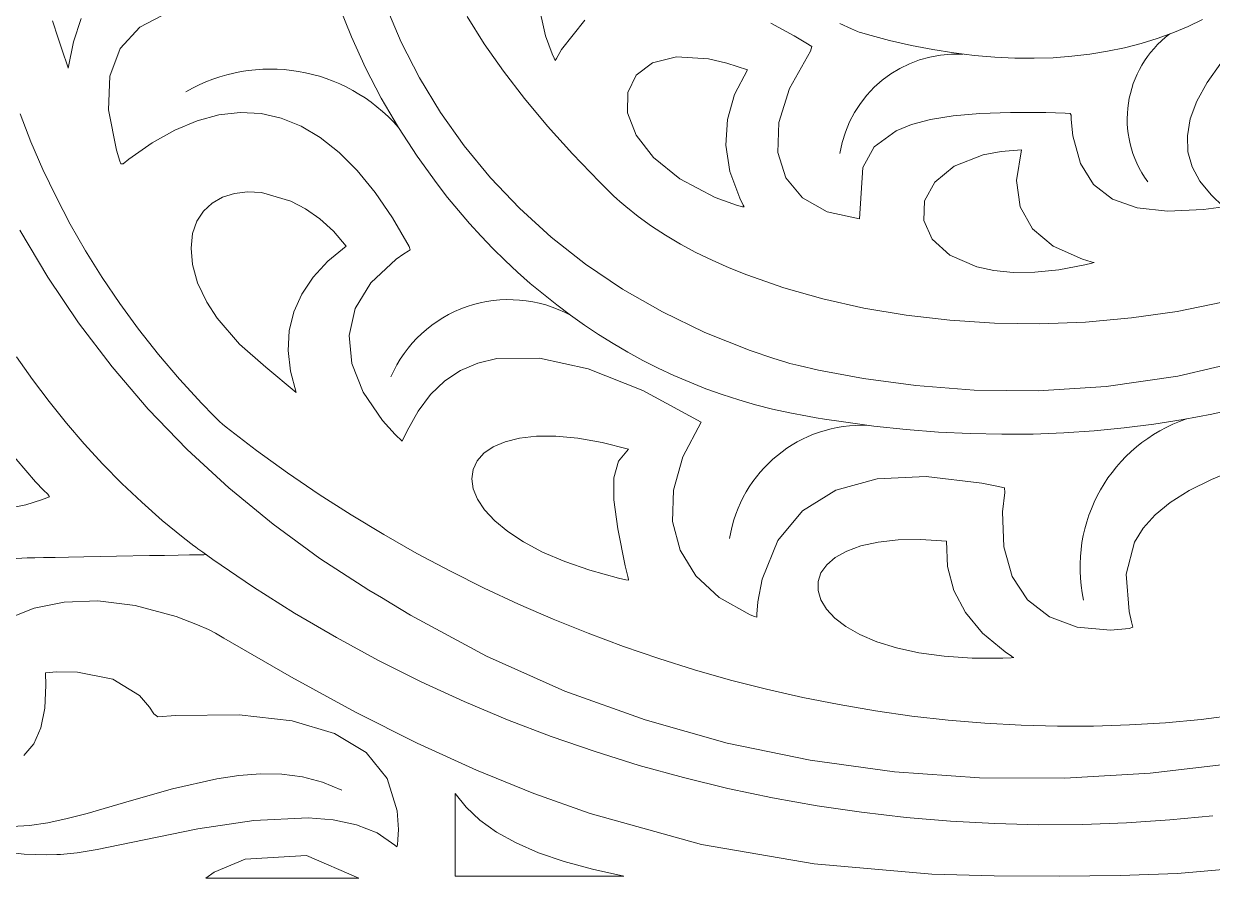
# Model space of a CAD drawing. Header units: inches. Extents: x 249 to 1192, y -18 to 440.
# Drawn here: x 719.8181 to 720.2118, y 263.9379 to 264.2208 of the extents above; entities that cross this region are included whole.
import ezdxf

# ---------------------------------------------------------------- set-up
doc = ezdxf.new("R2010")
doc.units = ezdxf.units.IN
doc.header["$MEASUREMENT"] = 0
doc.layers.add('KACA', color=141, linetype='Continuous', lineweight=30)
doc.layers.add('KUSEN', color=16, linetype='Continuous', lineweight=15)

# ---------------------------------------------------------------- blocks, each defined once
blk = doc.blocks.new('GORGA')
at = {"lineweight": 9}
for points in [[(367.0295, 149.28214), (367.05773, 149.27877), (367.08602, 149.27715), (367.11429, 149.2773), (367.14243, 149.27928), (367.17032, 149.2831), (367.19789, 149.2888), (367.22501, 149.29643), (367.25159, 149.30601), (367.27753, 149.31758), (367.30272, 149.33117), (367.30889, 149.33489), (367.31234, 149.33698), (367.31654, 149.33947), (367.33282, 149.34995), (367.34828, 149.36123), (367.36291, 149.37326), (367.37669, 149.386), (367.38959, 149.3994), (367.40161, 149.41341), (367.41272, 149.42799), (367.42291, 149.44308), (367.43216, 149.45866)], [(367.02409, 149.41604), (367.04863, 149.41027), (367.07233, 149.40688), (367.0949, 149.40548), (367.11602, 149.4057), (367.13539, 149.40716), (367.15269, 149.40949), (367.16762, 149.41231), (367.1741, 149.41379), (367.17708, 149.41452), (367.17744, 149.41461), (367.17846, 149.41491), (367.18245, 149.41615), (367.19028, 149.41881), (367.20526, 149.42477), (367.21933, 149.43156), (367.23252, 149.43912), (367.2448, 149.44739), (367.25619, 149.45633), (367.26669, 149.46588), (367.27629, 149.47598), (367.28501, 149.48658), (367.29283, 149.49763), (367.29976, 149.50907), (367.3058, 149.52085), (367.31095, 149.53292)], [(367.0295, 149.28214), (367.05773, 149.27877), (367.08602, 149.27715), (367.11429, 149.2773), (367.14243, 149.27928), (367.17032, 149.2831), (367.19789, 149.2888), (367.22501, 149.29643), (367.25159, 149.30601), (367.27753, 149.31758), (367.30272, 149.33117), (367.30889, 149.33489), (367.31234, 149.33698), (367.31654, 149.33947), (367.33282, 149.34995), (367.34828, 149.36123), (367.36291, 149.37326), (367.37669, 149.386), (367.38959, 149.3994), (367.40161, 149.41341), (367.41272, 149.42799), (367.42291, 149.44308), (367.43216, 149.45866)], [(367.02409, 149.41604), (367.04863, 149.41027), (367.07233, 149.40688), (367.0949, 149.40548), (367.11602, 149.4057), (367.13539, 149.40716), (367.15269, 149.40949), (367.16762, 149.41231), (367.1741, 149.41379), (367.17708, 149.41452), (367.17744, 149.41461), (367.17846, 149.41491), (367.18245, 149.41615), (367.19028, 149.41881), (367.20526, 149.42477), (367.21933, 149.43156), (367.23252, 149.43912), (367.2448, 149.44739), (367.25619, 149.45633), (367.26669, 149.46588), (367.27629, 149.47598), (367.28501, 149.48658), (367.29283, 149.49763), (367.29976, 149.50907), (367.3058, 149.52085), (367.31095, 149.53292)], [(367.26052, 149.53441), (367.25803, 149.52299), (367.25582, 149.51705), (367.25517, 149.51555), (367.25483, 149.5148), (367.25443, 149.51552), (367.25278, 149.51851), (367.24498, 149.52822)], [(367.18343, 149.52718), (367.17572, 149.52301), (367.17179, 149.52067), (367.1698, 149.51944), (367.17025, 149.51792), (367.17717, 149.50558), (367.18073, 149.49433), (367.1811, 149.48438), (367.17844, 149.47597), (367.17294, 149.46935), (367.16475, 149.46475), (367.15405, 149.46241), (367.1529, 149.47938), (367.14918, 149.48627), (367.14193, 149.49159), (367.13678, 149.49364), (367.13049, 149.49528), (367.12299, 149.49651), (367.11418, 149.4973), (367.104, 149.49766), (367.09234, 149.49757), (367.08594, 149.49736), (367.08427, 149.49729), (367.08395, 149.49668), (367.08389, 149.49524), (367.08335, 149.48985), (367.08086, 149.48075), (367.07648, 149.47382), (367.07022, 149.46894), (367.06207, 149.466), (367.05203, 149.46489), (367.04009, 149.4655), (367.03342, 149.46642), (367.0375, 149.47038), (367.04126, 149.47484), (367.04384, 149.47958), (367.04523, 149.4846), (367.04543, 149.48991), (367.04445, 149.4955), (367.04227, 149.50137), (367.03891, 149.50753), (367.03436, 149.51398)], [(367.38294, 149.53079), (367.39245, 149.52584), (367.39893, 149.5188), (367.40236, 149.50967), (367.40276, 149.49845), (367.40012, 149.48515), (367.39898, 149.48149), (367.39867, 149.48056), (367.39796, 149.48064), (367.396, 149.48216), (367.3883, 149.48754), (367.38076, 149.49178), (367.37339, 149.49487), (367.36618, 149.49681), (367.35913, 149.49761), (367.35226, 149.49726), (367.34555, 149.49577), (367.339, 149.49313), (367.33262, 149.48935), (367.32641, 149.48442), (367.32036, 149.47835), (367.31448, 149.47113), (367.30876, 149.46276), (367.30321, 149.45325), (367.30282, 149.45216), (367.30354, 149.45172), (367.30492, 149.45083), (367.30754, 149.44901), (367.31591, 149.44121), (367.32104, 149.43273), (367.32307, 149.42374), (367.32214, 149.41444), (367.31839, 149.40501), (367.31198, 149.39562), (367.30781, 149.391), (367.30549, 149.38872), (367.30386, 149.39215), (367.30024, 149.39872), (367.29609, 149.40424), (367.2914, 149.40872), (367.28618, 149.41219), (367.28043, 149.41465), (367.27416, 149.41614), (367.26006, 149.41626), (367.24392, 149.41269), (367.22577, 149.40557), (367.20645, 149.39506), (367.21253, 149.38354), (367.21566, 149.37251), (367.21593, 149.36214), (367.21342, 149.35264), (367.20824, 149.3442), (367.20048, 149.33701), (367.19023, 149.33126), (367.18877, 149.33065), (367.18808, 149.33045), (367.18802, 149.3315), (367.18765, 149.33555), (367.18627, 149.34309), (367.18113, 149.35591), (367.17293, 149.3657), (367.16188, 149.37249), (367.14816, 149.37628), (367.13197, 149.37708), (367.11349, 149.37491), (367.10854, 149.3739), (367.10601, 149.37332), (367.10587, 149.37182), (367.10664, 149.36538), (367.10625, 149.35377), (367.10344, 149.344), (367.09833, 149.3362), (367.09111, 149.33054), (367.0819, 149.32716), (367.07088, 149.32621), (367.06474, 149.3267), (367.06346, 149.32716), (367.06392, 149.32894), (367.06469, 149.33237), (367.06565, 149.34477), (367.06293, 149.3553), (367.06006, 149.35999), (367.05612, 149.36437), (367.05107, 149.36849), (367.04484, 149.37239), (367.0374, 149.37612), (367.02869, 149.37974)], [(367.44625, 149.39781), (367.42693, 149.37529), (367.42427, 149.37259), (367.42292, 149.37125), (367.42235, 149.37034), (367.42495, 149.36937), (367.43018, 149.36771), (367.4407, 149.3656)], [(367.44416, 149.25358), (367.43068, 149.25203), (367.42338, 149.25181), (367.41993, 149.25184), (367.41872, 149.25187), (367.41316, 149.2524), (367.40656, 149.25349), (367.39093, 149.25671), (367.37316, 149.26035), (367.35463, 149.2632), (367.33667, 149.26407), (367.32833, 149.26338), (367.32064, 149.26174), (367.31378, 149.25901), (367.3079, 149.25503), (367.30724, 149.25444), (367.30707, 149.25512), (367.30691, 149.25682), (367.30676, 149.26012), (367.30713, 149.26632), (367.31052, 149.27706), (367.31745, 149.28562), (367.32792, 149.29198), (367.34194, 149.29615), (367.3595, 149.29813), (367.3806, 149.29792), (367.38643, 149.29753), (367.38775, 149.29849), (367.38917, 149.30069), (367.39254, 149.30453), (367.40139, 149.30992), (367.41306, 149.31229), (367.41995, 149.31234), (367.42361, 149.31203), (367.42349, 149.30796), (367.42391, 149.30039), (367.42524, 149.2938), (367.42754, 149.28848), (367.43087, 149.28469)], [(367.43606, 149.33005), (367.42744, 149.33344), (367.41749, 149.33546), (367.40629, 149.33586), (367.39391, 149.33437), (367.38041, 149.33071), (367.37327, 149.32798), (367.36961, 149.32638), (367.36739, 149.32522), (367.36452, 149.3235), (367.34219, 149.31056), (367.32092, 149.29901), (367.30056, 149.28879), (367.28093, 149.27982), (367.26187, 149.27205), (367.24319, 149.26541), (367.20636, 149.25523), (367.16909, 149.24874), (367.13002, 149.24542), (367.1094, 149.24477), (367.08783, 149.24472), (367.06766, 149.24488), (367.04867, 149.24555), (367.01227, 149.24876)], [(367.26052, 149.53441), (367.25803, 149.52299), (367.25582, 149.51705), (367.25517, 149.51555), (367.25483, 149.5148), (367.25443, 149.51552), (367.25278, 149.51851), (367.24498, 149.52822)], [(367.18343, 149.52718), (367.17572, 149.52301), (367.17179, 149.52067), (367.1698, 149.51944), (367.17025, 149.51792), (367.17717, 149.50558), (367.18073, 149.49433), (367.1811, 149.48438), (367.17844, 149.47597), (367.17294, 149.46935), (367.16475, 149.46475), (367.15405, 149.46241), (367.1529, 149.47938), (367.14918, 149.48627), (367.14193, 149.49159), (367.13678, 149.49364), (367.13049, 149.49528), (367.12299, 149.49651), (367.11418, 149.4973), (367.104, 149.49766), (367.09234, 149.49757), (367.08594, 149.49736), (367.08427, 149.49729), (367.08395, 149.49668), (367.08389, 149.49524), (367.08335, 149.48985), (367.08086, 149.48075), (367.07648, 149.47382), (367.07022, 149.46894), (367.06207, 149.466), (367.05203, 149.46489), (367.04009, 149.4655), (367.03342, 149.46642), (367.0375, 149.47038), (367.04126, 149.47484), (367.04384, 149.47958), (367.04523, 149.4846), (367.04543, 149.48991), (367.04445, 149.4955), (367.04227, 149.50137), (367.03891, 149.50753), (367.03436, 149.51398)], [(367.38294, 149.53079), (367.39245, 149.52584), (367.39893, 149.5188), (367.40236, 149.50967), (367.40276, 149.49845), (367.40012, 149.48515), (367.39898, 149.48149), (367.39867, 149.48056), (367.39796, 149.48064), (367.396, 149.48216), (367.3883, 149.48754), (367.38076, 149.49178), (367.37339, 149.49487), (367.36618, 149.49681), (367.35913, 149.49761), (367.35226, 149.49726), (367.34555, 149.49577), (367.339, 149.49313), (367.33262, 149.48935), (367.32641, 149.48442), (367.32036, 149.47835), (367.31448, 149.47113), (367.30876, 149.46276), (367.30321, 149.45325), (367.30282, 149.45216), (367.30354, 149.45172), (367.30492, 149.45083), (367.30754, 149.44901), (367.31591, 149.44121), (367.32104, 149.43273), (367.32307, 149.42374), (367.32214, 149.41444), (367.31839, 149.40501), (367.31198, 149.39562), (367.30781, 149.391), (367.30549, 149.38872), (367.30386, 149.39215), (367.30024, 149.39872), (367.29609, 149.40424), (367.2914, 149.40872), (367.28618, 149.41219), (367.28043, 149.41465), (367.27416, 149.41614), (367.26006, 149.41626), (367.24392, 149.41269), (367.22577, 149.40557), (367.20645, 149.39506), (367.21253, 149.38354), (367.21566, 149.37251), (367.21593, 149.36214), (367.21342, 149.35264), (367.20824, 149.3442), (367.20048, 149.33701), (367.19023, 149.33126), (367.18877, 149.33065), (367.18808, 149.33045), (367.18802, 149.3315), (367.18765, 149.33555), (367.18627, 149.34309), (367.18113, 149.35591), (367.17293, 149.3657), (367.16188, 149.37249), (367.14816, 149.37628), (367.13197, 149.37708), (367.11349, 149.37491), (367.10854, 149.3739), (367.10601, 149.37332), (367.10587, 149.37182), (367.10664, 149.36538), (367.10625, 149.35377), (367.10344, 149.344), (367.09833, 149.3362), (367.09111, 149.33054), (367.0819, 149.32716), (367.07088, 149.32621), (367.06474, 149.3267), (367.06346, 149.32716), (367.06392, 149.32894), (367.06469, 149.33237), (367.06565, 149.34477), (367.06293, 149.3553), (367.06006, 149.35999), (367.05612, 149.36437), (367.05107, 149.36849), (367.04484, 149.37239), (367.0374, 149.37612), (367.02869, 149.37974)], [(367.44625, 149.39781), (367.42693, 149.37529), (367.42427, 149.37259), (367.42292, 149.37125), (367.42235, 149.37034), (367.42495, 149.36937), (367.43018, 149.36771), (367.4407, 149.3656)], [(367.44416, 149.25358), (367.43068, 149.25203), (367.42338, 149.25181), (367.41993, 149.25184), (367.41872, 149.25187), (367.41316, 149.2524), (367.40656, 149.25349), (367.39093, 149.25671), (367.37316, 149.26035), (367.35463, 149.2632), (367.33667, 149.26407), (367.32833, 149.26338), (367.32064, 149.26174), (367.31378, 149.25901), (367.3079, 149.25503), (367.30724, 149.25444), (367.30707, 149.25512), (367.30691, 149.25682), (367.30676, 149.26012), (367.30713, 149.26632), (367.31052, 149.27706), (367.31745, 149.28562), (367.32792, 149.29198), (367.34194, 149.29615), (367.3595, 149.29813), (367.3806, 149.29792), (367.38643, 149.29753), (367.38775, 149.29849), (367.38917, 149.30069), (367.39254, 149.30453), (367.40139, 149.30992), (367.41306, 149.31229), (367.41995, 149.31234), (367.42361, 149.31203), (367.42349, 149.30796), (367.42391, 149.30039), (367.42524, 149.2938), (367.42754, 149.28848), (367.43087, 149.28469)], [(367.43606, 149.33005), (367.42744, 149.33344), (367.41749, 149.33546), (367.40629, 149.33586), (367.39391, 149.33437), (367.38041, 149.33071), (367.37327, 149.32798), (367.36961, 149.32638), (367.36739, 149.32522), (367.36452, 149.3235), (367.34219, 149.31056), (367.32092, 149.29901), (367.30056, 149.28879), (367.28093, 149.27982), (367.26187, 149.27205), (367.24319, 149.26541), (367.20636, 149.25523), (367.16909, 149.24874), (367.13002, 149.24542), (367.1094, 149.24477), (367.08783, 149.24472), (367.06766, 149.24488), (367.04867, 149.24555), (367.01227, 149.24876)], [(367.43321, 149.41672), (367.42794, 149.40921), (367.42244, 149.40189), (367.41673, 149.39478), (367.4108, 149.38788), (367.40466, 149.3812), (367.39831, 149.37474), (367.39175, 149.36853), (367.38498, 149.36255), (367.37802, 149.35683), (367.37446, 149.35407), (367.37401, 149.35373), (367.37324, 149.35316), (367.37157, 149.35197), (367.36824, 149.34959), (367.35477, 149.34044), (367.34112, 149.33182), (367.3273, 149.32373), (367.31332, 149.31616), (367.2992, 149.3091), (367.28495, 149.30256), (367.27059, 149.29652), (367.25613, 149.29099), (367.24159, 149.28595), (367.22697, 149.2814), (367.2123, 149.27734), (367.19759, 149.27376), (367.18285, 149.27066), (367.16809, 149.26802), (367.15334, 149.26586), (367.1386, 149.26415), (367.12389, 149.2629), (367.10922, 149.2621), (367.09461, 149.26175), (367.08008, 149.26184), (367.06562, 149.26236), (367.05127, 149.26332), (367.03704, 149.26469)], [(367.43321, 149.41672), (367.42794, 149.40921), (367.42244, 149.40189), (367.41673, 149.39478), (367.4108, 149.38788), (367.40466, 149.3812), (367.39831, 149.37474), (367.39175, 149.36853), (367.38498, 149.36255), (367.37802, 149.35683), (367.37446, 149.35407), (367.37401, 149.35373), (367.37324, 149.35316), (367.37157, 149.35197), (367.36824, 149.34959), (367.35477, 149.34044), (367.34112, 149.33182), (367.3273, 149.32373), (367.31332, 149.31616), (367.2992, 149.3091), (367.28495, 149.30256), (367.27059, 149.29652), (367.25613, 149.29099), (367.24159, 149.28595), (367.22697, 149.2814), (367.2123, 149.27734), (367.19759, 149.27376), (367.18285, 149.27066), (367.16809, 149.26802), (367.15334, 149.26586), (367.1386, 149.26415), (367.12389, 149.2629), (367.10922, 149.2621), (367.09461, 149.26175), (367.08008, 149.26184), (367.06562, 149.26236), (367.05127, 149.26332), (367.03704, 149.26469)], [(367.02801, 149.39983), (367.03735, 149.39775), (367.04686, 149.39594), (367.05652, 149.39441), (367.06632, 149.39315), (367.07626, 149.39219), (367.08634, 149.39151), (367.09655, 149.39113), (367.10688, 149.39104), (367.11732, 149.39126), (367.12788, 149.39178), (367.13853, 149.39261), (367.14929, 149.39376), (367.16014, 149.39523), (367.16559, 149.39608), (367.16835, 149.39654), (367.17127, 149.39701), (367.17707, 149.3981), (367.1828, 149.39937), (367.18845, 149.40081), (367.19402, 149.40242), (367.19951, 149.40421), (367.20493, 149.40615), (367.21026, 149.40826), (367.21551, 149.41053), (367.22067, 149.41295), (367.22575, 149.41552), (367.23074, 149.41824), (367.23564, 149.4211), (367.24045, 149.42409), (367.24516, 149.42723), (367.24978, 149.43049), (367.25431, 149.43388), (367.25874, 149.4374), (367.26307, 149.44103), (367.2673, 149.44478), (367.27142, 149.44864), (367.27545, 149.45261), (367.27936, 149.45669), (367.28318, 149.46087), (367.28688, 149.46514), (367.29047, 149.46951), (367.29395, 149.47397), (367.30058, 149.48314), (367.30673, 149.49262), (367.31241, 149.50239), (367.3176, 149.51242), (367.32229, 149.52266), (367.32646, 149.5331)], [(367.04037, 149.52846), (367.0452, 149.52613), (367.05021, 149.52403), (367.05539, 149.52214), (367.06073, 149.52049), (367.06625, 149.51907), (367.07192, 149.51788), (367.07776, 149.51693), (367.08374, 149.51623), (367.08988, 149.51577), (367.09617, 149.51557), (367.1026, 149.51562), (367.10918, 149.51593), (367.11589, 149.5165), (367.12274, 149.51734), (367.12972, 149.51845), (367.13682, 149.51983), (367.14405, 149.5215), (367.1514, 149.52344), (367.15326, 149.52397), (367.15415, 149.52424), (367.15466, 149.52445), (367.15666, 149.52532), (367.16052, 149.52713)], [(367.02801, 149.39983), (367.03735, 149.39775), (367.04686, 149.39594), (367.05652, 149.39441), (367.06632, 149.39315), (367.07626, 149.39219), (367.08634, 149.39151), (367.09655, 149.39113), (367.10688, 149.39104), (367.11732, 149.39126), (367.12788, 149.39178), (367.13853, 149.39261), (367.14929, 149.39376), (367.16014, 149.39523), (367.16559, 149.39608), (367.16835, 149.39654), (367.17127, 149.39701), (367.17707, 149.3981), (367.1828, 149.39937), (367.18845, 149.40081), (367.19402, 149.40242), (367.19951, 149.40421), (367.20493, 149.40615), (367.21026, 149.40826), (367.21551, 149.41053), (367.22067, 149.41295), (367.22575, 149.41552), (367.23074, 149.41824), (367.23564, 149.4211), (367.24045, 149.42409), (367.24516, 149.42723), (367.24978, 149.43049), (367.25431, 149.43388), (367.25874, 149.4374), (367.26307, 149.44103), (367.2673, 149.44478), (367.27142, 149.44864), (367.27545, 149.45261), (367.27936, 149.45669), (367.28318, 149.46087), (367.28688, 149.46514), (367.29047, 149.46951), (367.29395, 149.47397), (367.30058, 149.48314), (367.30673, 149.49262), (367.31241, 149.50239), (367.3176, 149.51242), (367.32229, 149.52266), (367.32646, 149.5331)], [(367.04037, 149.52846), (367.0452, 149.52613), (367.05021, 149.52403), (367.05539, 149.52214), (367.06073, 149.52049), (367.06625, 149.51907), (367.07192, 149.51788), (367.07776, 149.51693), (367.08374, 149.51623), (367.08988, 149.51577), (367.09617, 149.51557), (367.1026, 149.51562), (367.10918, 149.51593), (367.11589, 149.5165), (367.12274, 149.51734), (367.12972, 149.51845), (367.13682, 149.51983), (367.14405, 149.5215), (367.1514, 149.52344), (367.15326, 149.52397), (367.15415, 149.52424), (367.15466, 149.52445), (367.15666, 149.52532), (367.16052, 149.52713)], [(367.28399, 149.52939), (367.27831, 149.5204), (367.27198, 149.51135), (367.26501, 149.50226), (367.25738, 149.49312), (367.24911, 149.48393), (367.24018, 149.47469), (367.23548, 149.47005), (367.23436, 149.46898), (367.23341, 149.46812), (367.23146, 149.46644), (367.22734, 149.46316), (367.22294, 149.46), (367.21828, 149.45697), (367.21336, 149.45406), (367.20819, 149.45129), (367.20279, 149.44866), (367.19717, 149.44616), (367.19134, 149.44381), (367.17911, 149.43954), (367.16617, 149.43588), (367.15263, 149.43286), (367.13858, 149.4305), (367.12412, 149.42883), (367.10933, 149.42787), (367.09431, 149.42766), (367.07915, 149.42821), (367.06395, 149.42956), (367.0488, 149.43173), (367.03379, 149.43475)], [(367.43208, 149.49719), (367.42847, 149.48792), (367.42449, 149.47873), (367.42015, 149.46963), (367.41544, 149.46064), (367.41035, 149.45175), (367.40489, 149.44299), (367.39905, 149.43435), (367.39283, 149.42585), (367.38622, 149.41749), (367.37922, 149.40929), (367.37183, 149.40124), (367.36798, 149.39729), (367.36602, 149.39532), (367.36503, 149.39435), (367.3638, 149.39337), (367.35373, 149.38567), (367.34345, 149.37827), (367.333, 149.37116), (367.32237, 149.36434), (367.31157, 149.35783), (367.30062, 149.35161), (367.28953, 149.3457), (367.2783, 149.34009), (367.26694, 149.3348), (367.25547, 149.32981), (367.2439, 149.32514), (367.23223, 149.32079), (367.22048, 149.31676), (367.20865, 149.31305), (367.19676, 149.30967), (367.18481, 149.30662), (367.17282, 149.3039), (367.1608, 149.30151), (367.14875, 149.29946), (367.13668, 149.29775), (367.12461, 149.29638), (367.11255, 149.29536), (367.1005, 149.29469), (367.08848, 149.29436), (367.07649, 149.29439), (367.06455, 149.29478), (367.05266, 149.29552), (367.04084, 149.29663), (367.02909, 149.2981)], [(367.28399, 149.52939), (367.27831, 149.5204), (367.27198, 149.51135), (367.26501, 149.50226), (367.25738, 149.49312), (367.24911, 149.48393), (367.24018, 149.47469), (367.23548, 149.47005), (367.23436, 149.46898), (367.23341, 149.46812), (367.23146, 149.46644), (367.22734, 149.46316), (367.22294, 149.46), (367.21828, 149.45697), (367.21336, 149.45406), (367.20819, 149.45129), (367.20279, 149.44866), (367.19717, 149.44616), (367.19134, 149.44381), (367.17911, 149.43954), (367.16617, 149.43588), (367.15263, 149.43286), (367.13858, 149.4305), (367.12412, 149.42883), (367.10933, 149.42787), (367.09431, 149.42766), (367.07915, 149.42821), (367.06395, 149.42956), (367.0488, 149.43173), (367.03379, 149.43475)], [(367.43208, 149.49719), (367.42847, 149.48792), (367.42449, 149.47873), (367.42015, 149.46963), (367.41544, 149.46064), (367.41035, 149.45175), (367.40489, 149.44299), (367.39905, 149.43435), (367.39283, 149.42585), (367.38622, 149.41749), (367.37922, 149.40929), (367.37183, 149.40124), (367.36798, 149.39729), (367.36602, 149.39532), (367.36503, 149.39435), (367.3638, 149.39337), (367.35373, 149.38567), (367.34345, 149.37827), (367.333, 149.37116), (367.32237, 149.36434), (367.31157, 149.35783), (367.30062, 149.35161), (367.28953, 149.3457), (367.2783, 149.34009), (367.26694, 149.3348), (367.25547, 149.32981), (367.2439, 149.32514), (367.23223, 149.32079), (367.22048, 149.31676), (367.20865, 149.31305), (367.19676, 149.30967), (367.18481, 149.30662), (367.17282, 149.3039), (367.1608, 149.30151), (367.14875, 149.29946), (367.13668, 149.29775), (367.12461, 149.29638), (367.11255, 149.29536), (367.1005, 149.29469), (367.08848, 149.29436), (367.07649, 149.29439), (367.06455, 149.29478), (367.05266, 149.29552), (367.04084, 149.29663), (367.02909, 149.2981)], [(367.42136, 149.52796), (367.41943, 149.52223), (367.41776, 149.51722), (367.41657, 149.51369), (367.41624, 149.51269), (367.41612, 149.51234), (367.41436, 149.52105), (367.41178, 149.52877)], [(367.42136, 149.52796), (367.41943, 149.52223), (367.41776, 149.51722), (367.41657, 149.51369), (367.41624, 149.51269), (367.41612, 149.51234), (367.41436, 149.52105), (367.41178, 149.52877)], [(367.32544, 149.27317), (367.33185, 149.27588), (367.33852, 149.27761), (367.34541, 149.27847), (367.35246, 149.27857), (367.35965, 149.27803), (367.36691, 149.27696), (367.38153, 149.27364), (367.39595, 149.26952), (367.40985, 149.26548), (367.41649, 149.26376), (367.42286, 149.2624), (367.42893, 149.2615), (367.43465, 149.26118)], [(367.43503, 149.34981), (367.42975, 149.3501), (367.42909, 149.35011), (367.42721, 149.35014), (367.42428, 149.3502), (367.42049, 149.35027), (367.41601, 149.35035), (367.411, 149.35044), (367.40012, 149.35064), (367.38924, 149.35085), (367.38424, 149.35094), (367.37975, 149.35102), (367.37596, 149.35109), (367.37304, 149.35114), (367.37116, 149.35118), (367.37049, 149.35119)], [(367.32544, 149.27317), (367.33185, 149.27588), (367.33852, 149.27761), (367.34541, 149.27847), (367.35246, 149.27857), (367.35965, 149.27803), (367.36691, 149.27696), (367.38153, 149.27364), (367.39595, 149.26952), (367.40985, 149.26548), (367.41649, 149.26376), (367.42286, 149.2624), (367.42893, 149.2615), (367.43465, 149.26118)], [(367.43503, 149.34981), (367.42975, 149.3501), (367.42909, 149.35011), (367.42721, 149.35014), (367.42428, 149.3502), (367.42049, 149.35027), (367.41601, 149.35035), (367.411, 149.35044), (367.40012, 149.35064), (367.38924, 149.35085), (367.38424, 149.35094), (367.37975, 149.35102), (367.37596, 149.35109), (367.37304, 149.35114), (367.37116, 149.35118), (367.37049, 149.35119)]]:
    blk.add_lwpolyline(points, dxfattribs=at)
for points in [[(367.05857, 149.47469, 0.411007), (367.05125, 149.52363)], [(367.05857, 149.47469, 0.411007), (367.05125, 149.52363)], [(367.16054, 149.48401, 0.383386), (367.11983, 149.51695)], [(367.16054, 149.48401, 0.383386), (367.11983, 149.51695)], [(367.3772, 149.50442, 0.36035), (367.30673, 149.49262)], [(367.3772, 149.50442, 0.36035), (367.30673, 149.49262)], [(367.30927, 149.41007, 0.438897), (367.24978, 149.43049)], [(367.30927, 149.41007, 0.438897), (367.24978, 149.43049)], [(367.07983, 149.33613, 0.381336), (367.04567, 149.39615)], [(367.07983, 149.33613, 0.381336), (367.04567, 149.39615)], [(367.19705, 149.35654, 0.38288), (367.15109, 149.39398)], [(367.19705, 149.35654, 0.38288), (367.15109, 149.39398)]]:
    blk.add_lwpolyline(points, format="xyb", dxfattribs=at)
for points in [[(367.19116, 149.51169), (367.19792, 149.51398), (367.20409, 149.51543), (367.21461, 149.51605), (367.22262, 149.51407), (367.22805, 149.50998), (367.23081, 149.50428), (367.23083, 149.4975), (367.22801, 149.49012), (367.22229, 149.48266), (367.21358, 149.47562), (367.20179, 149.4695), (367.19472, 149.46694), (367.19283, 149.46637), (367.19228, 149.46637), (367.19258, 149.46694), (367.19368, 149.4692), (367.19692, 149.47812), (367.19829, 149.48683), (367.19778, 149.49533), (367.19541, 149.50361), (367.19116, 149.51169)], [(367.19116, 149.51169), (367.19792, 149.51398), (367.20409, 149.51543), (367.21461, 149.51605), (367.22262, 149.51407), (367.22805, 149.50998), (367.23081, 149.50428), (367.23083, 149.4975), (367.22801, 149.49012), (367.22229, 149.48266), (367.21358, 149.47562), (367.20179, 149.4695), (367.19472, 149.46694), (367.19283, 149.46637), (367.19228, 149.46637), (367.19258, 149.46694), (367.19368, 149.4692), (367.19692, 149.47812), (367.19829, 149.48683), (367.19778, 149.49533), (367.19541, 149.50361), (367.19116, 149.51169)], [(367.10041, 149.4852), (367.10713, 149.48469), (367.11307, 149.48357), (367.12263, 149.47983), (367.12909, 149.47457), (367.13246, 149.46839), (367.13274, 149.46189), (367.12994, 149.45567), (367.12407, 149.45033), (367.11512, 149.44646), (367.10949, 149.44527), (367.1031, 149.44467), (367.09594, 149.44474), (367.08802, 149.44556), (367.07934, 149.44719), (367.07704, 149.44773), (367.07633, 149.44794), (367.07652, 149.44799), (367.07727, 149.44819), (367.08014, 149.44904), (367.08986, 149.45336), (367.09675, 149.45913), (367.1008, 149.46636), (367.10202, 149.47505), (367.10041, 149.4852)], [(367.10041, 149.4852), (367.10713, 149.48469), (367.11307, 149.48357), (367.12263, 149.47983), (367.12909, 149.47457), (367.13246, 149.46839), (367.13274, 149.46189), (367.12994, 149.45567), (367.12407, 149.45033), (367.11512, 149.44646), (367.10949, 149.44527), (367.1031, 149.44467), (367.09594, 149.44474), (367.08802, 149.44556), (367.07934, 149.44719), (367.07704, 149.44773), (367.07633, 149.44794), (367.07652, 149.44799), (367.07727, 149.44819), (367.08014, 149.44904), (367.08986, 149.45336), (367.09675, 149.45913), (367.1008, 149.46636), (367.10202, 149.47505), (367.10041, 149.4852)], [(367.32403, 149.45337), (367.32825, 149.4583), (367.33278, 149.46242), (367.33754, 149.46575), (367.34241, 149.46829), (367.3521, 149.47107), (367.35672, 149.47132), (367.36106, 149.47082), (367.365, 149.46958), (367.36846, 149.46763), (367.37134, 149.46495), (367.37352, 149.46157), (367.37491, 149.45749), (367.37541, 149.45272), (367.37492, 149.44728), (367.37333, 149.44117), (367.37018, 149.43485), (367.36681, 149.42951), (367.35935, 149.42084), (367.35068, 149.41326), (367.34059, 149.40488), (367.3425, 149.412), (367.34328, 149.41882), (367.34291, 149.42534), (367.34141, 149.43155), (367.33878, 149.43746), (367.335, 149.44307), (367.33008, 149.44837), (367.32403, 149.45337)], [(367.32403, 149.45337), (367.32825, 149.4583), (367.33278, 149.46242), (367.33754, 149.46575), (367.34241, 149.46829), (367.3521, 149.47107), (367.35672, 149.47132), (367.36106, 149.47082), (367.365, 149.46958), (367.36846, 149.46763), (367.37134, 149.46495), (367.37352, 149.46157), (367.37491, 149.45749), (367.37541, 149.45272), (367.37492, 149.44728), (367.37333, 149.44117), (367.37018, 149.43485), (367.36681, 149.42951), (367.35935, 149.42084), (367.35068, 149.41326), (367.34059, 149.40488), (367.3425, 149.412), (367.34328, 149.41882), (367.34291, 149.42534), (367.34141, 149.43155), (367.33878, 149.43746), (367.335, 149.44307), (367.33008, 149.44837), (367.32403, 149.45337)], [(367.23052, 149.38614), (367.23931, 149.38833), (367.24733, 149.38972), (367.25456, 149.39039), (367.261, 149.39038), (367.26662, 149.38976), (367.27142, 149.38857), (367.27537, 149.38689), (367.27846, 149.38477), (367.28068, 149.38226), (367.28202, 149.37943), (367.28245, 149.37633), (367.28196, 149.37302), (367.28055, 149.36956), (367.27818, 149.36601), (367.27486, 149.36242), (367.27056, 149.35886), (367.26527, 149.35538), (367.25897, 149.35204), (367.25165, 149.3489), (367.2433, 149.34602), (367.23389, 149.34345), (367.23137, 149.34287), (367.23054, 149.34275), (367.23059, 149.34298), (367.2308, 149.3439), (367.2316, 149.34744), (367.23412, 149.35973), (367.23544, 149.36934), (367.23539, 149.37667), (367.2338, 149.38214), (367.23052, 149.38614)], [(367.23052, 149.38614), (367.23931, 149.38833), (367.24733, 149.38972), (367.25456, 149.39039), (367.261, 149.39038), (367.26662, 149.38976), (367.27142, 149.38857), (367.27537, 149.38689), (367.27846, 149.38477), (367.28068, 149.38226), (367.28202, 149.37943), (367.28245, 149.37633), (367.28196, 149.37302), (367.28055, 149.36956), (367.27818, 149.36601), (367.27486, 149.36242), (367.27056, 149.35886), (367.26527, 149.35538), (367.25897, 149.35204), (367.25165, 149.3489), (367.2433, 149.34602), (367.23389, 149.34345), (367.23137, 149.34287), (367.23054, 149.34275), (367.23059, 149.34298), (367.2308, 149.3439), (367.2316, 149.34744), (367.23412, 149.35973), (367.23544, 149.36934), (367.23539, 149.37667), (367.2338, 149.38214), (367.23052, 149.38614)], [(367.12516, 149.3557), (367.13368, 149.35621), (367.14124, 149.35607), (367.14786, 149.35534), (367.15354, 149.35409), (367.15827, 149.35238), (367.16205, 149.35028), (367.16489, 149.34785), (367.16679, 149.34517), (367.16775, 149.3423), (367.16777, 149.3393), (367.16686, 149.33624), (367.16501, 149.33318), (367.16223, 149.3302), (367.15851, 149.32736), (367.15387, 149.32472), (367.14829, 149.32236), (367.14179, 149.32033), (367.13436, 149.31871), (367.126, 149.31755), (367.11672, 149.31693), (367.10652, 149.31692), (367.10383, 149.31702), (367.10296, 149.31709), (367.1031, 149.31718), (367.10365, 149.31754), (367.1058, 149.319), (367.11325, 149.3252), (367.11891, 149.33198), (367.12278, 149.33932), (367.12487, 149.34722), (367.12516, 149.3557)], [(367.12516, 149.3557), (367.13368, 149.35621), (367.14124, 149.35607), (367.14786, 149.35534), (367.15354, 149.35409), (367.15827, 149.35238), (367.16205, 149.35028), (367.16489, 149.34785), (367.16679, 149.34517), (367.16775, 149.3423), (367.16777, 149.3393), (367.16686, 149.33624), (367.16501, 149.33318), (367.16223, 149.3302), (367.15851, 149.32736), (367.15387, 149.32472), (367.14829, 149.32236), (367.14179, 149.32033), (367.13436, 149.31871), (367.126, 149.31755), (367.11672, 149.31693), (367.10652, 149.31692), (367.10383, 149.31702), (367.10296, 149.31709), (367.1031, 149.31718), (367.10365, 149.31754), (367.1058, 149.319), (367.11325, 149.3252), (367.11891, 149.33198), (367.12278, 149.33932), (367.12487, 149.34722), (367.12516, 149.3557)], [(367.2879, 149.27212), (367.2879, 149.27095), (367.2879, 149.26784), (367.2879, 149.25843), (367.2879, 149.24901), (367.2879, 149.24591), (367.2879, 149.24473), (367.28727, 149.24473), (367.2855, 149.24473), (367.27918, 149.24473), (367.27024, 149.24473), (367.25999, 149.24473), (367.24974, 149.24473), (367.24079, 149.24473), (367.23447, 149.24473), (367.2327, 149.24473), (367.23207, 149.24473), (367.24246, 149.24698), (367.25188, 149.24956), (367.26032, 149.25247), (367.26778, 149.25573), (367.27428, 149.25932), (367.27979, 149.26325), (367.28433, 149.26752), (367.2879, 149.27212)], [(367.2879, 149.27212), (367.2879, 149.27095), (367.2879, 149.26784), (367.2879, 149.25843), (367.2879, 149.24901), (367.2879, 149.24591), (367.2879, 149.24473), (367.28727, 149.24473), (367.2855, 149.24473), (367.27918, 149.24473), (367.27024, 149.24473), (367.25999, 149.24473), (367.24974, 149.24473), (367.24079, 149.24473), (367.23447, 149.24473), (367.2327, 149.24473), (367.23207, 149.24473), (367.24246, 149.24698), (367.25188, 149.24956), (367.26032, 149.25247), (367.26778, 149.25573), (367.27428, 149.25932), (367.27979, 149.26325), (367.28433, 149.26752), (367.2879, 149.27212)], [(367.31984, 149.24403), (367.33722, 149.25159), (367.35754, 149.25035), (367.36779, 149.24605), (367.37055, 149.24403), (367.36311, 149.24403), (367.33607, 149.24403), (367.32457, 149.24403), (367.31984, 149.24403)], [(367.31984, 149.24403), (367.33722, 149.25159), (367.35754, 149.25035), (367.36779, 149.24605), (367.37055, 149.24403), (367.36311, 149.24403), (367.33607, 149.24403), (367.32457, 149.24403), (367.31984, 149.24403)]]:
    blk.add_lwpolyline(points, close=True, dxfattribs=at)
blk = doc.blocks.new('POTONGAN AA')
at = {"layer": 'KACA', "xscale": -1}
blk.add_blockref('GORGA', (1082.73011, -20.78759), dxfattribs=at)

msp = doc.modelspace()

# ---------------------------------------------------------------- block references
at = {"layer": 'KUSEN'}
msp.add_blockref('POTONGAN AA', (4.51886, 135.48142), dxfattribs=at)

doc.saveas('drawing.dxf')
